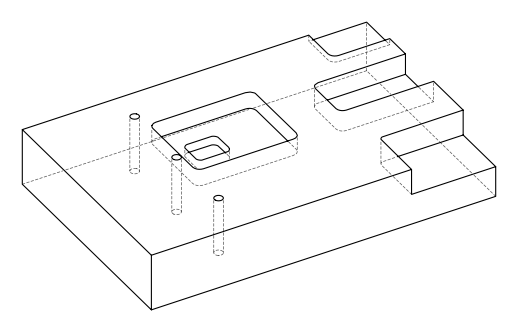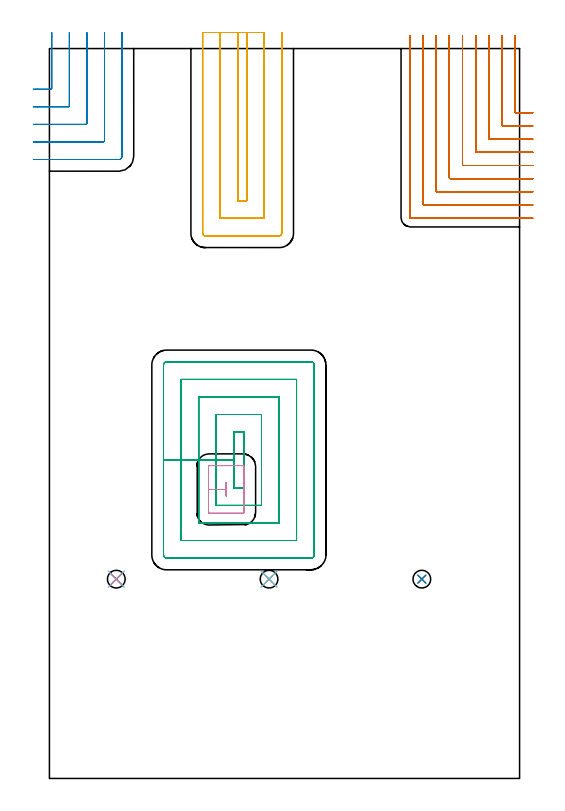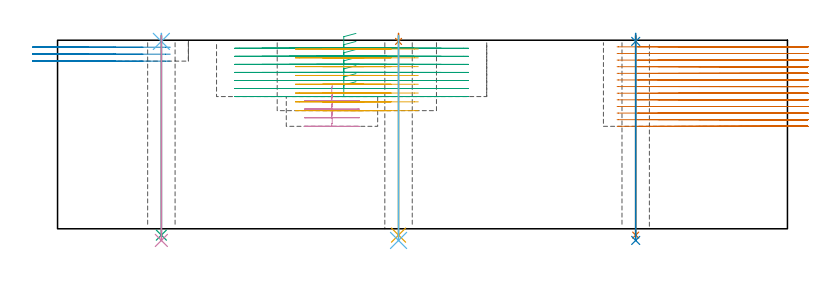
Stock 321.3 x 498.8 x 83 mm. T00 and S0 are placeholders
(PLAN: 14 operations, 8 tool changes, 79.4 min)
(1 MILL_CORNER_NOTCH_RECTANGULAR | CORNER_NOTCH_RECTANGULAR | NXT0201_011 | Follow Part, ap 3, ae 75% | 35.28 min | 373891 mm3)
(2 MILL_CORNER_NOTCH_RECTANGULAR_1 | CORNER_NOTCH_RECTANGULAR_1 | UGT0201_008 | Follow Part, ap 4, ae 75% | 3.3 min | 44210 mm3)
(3 MILL_RECTANGULAR_POCKET | POCKET_RECTANGULAR_STRAIGHT | UGT0201_008 | Follow Part, ap 4, ae 75% | 21.12 min | 440520 mm3)
(4 MILL_RECTANGULAR_POCKET_1 | POCKET_RECTANGULAR_STRAIGHT_1 | UGT0201_008 | Follow Part, ap 4, ae 75% | 1.58 min | 24749 mm3)
(5 MILL_SLOT | SLOT_PARTIAL_RECTANGULAR | UGT0201_008 | Follow Part, ap 4, ae 75% | 15.85 min | 294353 mm3)
(6 SPOT_DRILL | STEP1HOLE | NXT0321_9005460120000 | 0.03 min | 39 mm3)
(7 SPOT_DRILL_1 | STEP1HOLE_1 | NXT0321_9005460120000 | 0.03 min | 4 mm3)
(8 SPOT_DRILL_2 | STEP1HOLE_2 | NXT0321_9005460120000 | 0.03 min | 4 mm3)
(9 DRILL_THROUGH_HOLE_INTO_CENTER | STEP1HOLE | NXT0301_042 | 0.35 min | 3290 mm3)
(10 DRILL_TO_ENLARGE_THROUGH_HOLE | STEP1HOLE | UGT0301_230 | 0.36 min | 6229 mm3)
(11 DRILL_THROUGH_HOLE_INTO_CENTER_1 | STEP1HOLE_1 | NXT0301_042 | 0.35 min | 3222 mm3)
(12 DRILL_TO_ENLARGE_THROUGH_HOLE_1 | STEP1HOLE_1 | UGT0301_230 | 0.36 min | 6274 mm3)
(13 DRILL_THROUGH_HOLE_INTO_CENTER_2 | STEP1HOLE_2 | NXT0301_042 | 0.35 min | 3260 mm3)
(14 DRILL_TO_ENLARGE_THROUGH_HOLE_2 | STEP1HOLE_2 | UGT0301_230 | 0.36 min | 6262 mm3)
(TOOL NXT0201_011 | ENDMILL 12mm [2P460-1200-NA 1630] | D12 FL38 Z6)
(TOOL UGT0201_008 | End Mill 16 mm | D16 FL32 Z4)
(TOOL NXT0321_9005460120000 | NC Spot Drill, 142deg, 12mm, Carbide, Uncoated | D12 PA142 FL30 Z2)
(TOOL NXT0301_042 | Carbide Drill 7.1mm [860.1-0710-057A1-MM 2214] | D7.1 PA140 FL85 Z2)
(TOOL UGT0301_230 | Twist Drill 12.1 mm | D12.1 PA118 FL98 Z2)
(OP 1 MILL_CORNER_NOTCH_RECTANGULAR)
G17 G21 G94 G90
T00 M6
G54
G17 G0 G90 X318.3 Y507.8 S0 M3
G43 Z93. H1
Z80.085
G94 G1 Y504.8 F250.
Y455.494 F500.
G3 X318.894 Y454.9 R0.6
G1 X327.3
X330.3 F250.
G0 Z93.
X309.3 Y507.8
Z80.085
G1 Y504.8
Y446.494 F500.
G3 X309.894 Y445.9 R0.6
G1 X327.3
X330.3 F250.
G0 Z93.
X300.3 Y507.8
Z80.085
G1 Y504.8
Y437.495 F500.
G3 X300.895 Y436.9 R0.6
G1 X327.3
X330.3 F250.
G0 Z93.
X291.3 Y507.8
Z80.085
G1 Y504.8
Y428.495 F500.
G3 X291.895 Y427.9 R0.6
G1 X327.3
X330.3 F250.
G0 Z93.
X282.3 Y507.8
Z80.085
G1 Y504.8
Y419.495 F500.
G3 X282.895 Y418.9 R0.6
G1 X327.3
X330.3 F250.
G0 Z93.
X273.3 Y507.8
Z80.085
G1 Y504.8
Y410.495 F500.
G3 X273.895 Y409.9 R0.6
G1 X327.3
X330.3 F250.
G0 Z93.
X264.3 Y507.8
Z80.085
G1 Y504.8
Y401.496 F500.
G3 X264.896 Y400.9 R0.6
G1 X327.3
X330.3 F250.
G0 Z93.
X255.3 Y507.8
Z80.085
G1 Y504.8
Y392.496 F500.
G3 X255.896 Y391.9 R0.6
G1 X327.3
X330.3 F250.
G0 Z93.
X246.3 Y507.8
Z80.085
G1 Y504.8
Y383.496 F500.
G3 X246.896 Y382.9 R0.6
G1 X327.3
X330.3 F250.
G0 Z93.
X318.3 Y507.8
Z77.169
G1 Y504.8
Y455.494 F500.
G3 X318.894 Y454.9 R0.6
G1 X327.3
X330.3 F250.
G0 Z93.
X309.3 Y507.8
Z77.169
G1 Y504.8
Y446.494 F500.
G3 X309.894 Y445.9 R0.6
G1 X327.3
X330.3 F250.
G0 Z93.
X300.3 Y507.8
Z77.169
G1 Y504.8
Y437.495 F500.
G3 X300.895 Y436.9 R0.6
G1 X327.3
X330.3 F250.
G0 Z93.
X291.3 Y507.8
Z77.169
G1 Y504.8
Y428.495 F500.
G3 X291.895 Y427.9 R0.6
G1 X327.3
X330.3 F250.
G0 Z93.
X282.3 Y507.8
Z77.169
G1 Y504.8
Y419.495 F500.
G3 X282.895 Y418.9 R0.6
G1 X327.3
X330.3 F250.
G0 Z93.
X273.3 Y507.8
Z77.169
G1 Y504.8
Y410.495 F500.
G3 X273.895 Y409.9 R0.6
G1 X327.3
X330.3 F250.
G0 Z93.
X264.3 Y507.8
Z77.169
G1 Y504.8
Y401.496 F500.
G3 X264.896 Y400.9 R0.6
G1 X327.3
X330.3 F250.
G0 Z93.
X255.3 Y507.8
Z77.169
G1 Y504.8
Y392.496 F500.
G3 X255.896 Y391.9 R0.6
G1 X327.3
X330.3 F250.
G0 Z93.
X246.3 Y507.8
Z77.169
G1 Y504.8
Y383.496 F500.
G3 X246.896 Y382.9 R0.6
G1 X327.3
X330.3 F250.
G0 Z93.
X318.3 Y507.8
Z74.254
G1 Y504.8
Y455.494 F500.
G3 X318.894 Y454.9 R0.6
G1 X327.3
X330.3 F250.
G0 Z93.
X309.3 Y507.8
Z74.254
G1 Y504.8
Y446.494 F500.
G3 X309.894 Y445.9 R0.6
G1 X327.3
X330.3 F250.
G0 Z93.
X300.3 Y507.8
Z74.254
G1 Y504.8
Y437.495 F500.
G3 X300.895 Y436.9 R0.6
G1 X327.3
X330.3 F250.
G0 Z93.
X291.3 Y507.8
Z74.254
G1 Y504.8
Y428.495 F500.
G3 X291.895 Y427.9 R0.6
G1 X327.3
X330.3 F250.
G0 Z93.
X282.3 Y507.8
Z74.254
G1 Y504.8
Y419.495 F500.
G3 X282.895 Y418.9 R0.6
G1 X327.3
X330.3 F250.
G0 Z93.
X273.3 Y507.8
Z74.254
G1 Y504.8
Y410.495 F500.
G3 X273.895 Y409.9 R0.6
G1 X327.3
X330.3 F250.
G0 Z93.
X264.3 Y507.8
Z74.254
G1 Y504.8
Y401.496 F500.
G3 X264.896 Y400.9 R0.6
G1 X327.3
X330.3 F250.
G0 Z93.
X255.3 Y507.8
Z74.254
G1 Y504.8
Y392.496 F500.
G3 X255.896 Y391.9 R0.6
G1 X327.3
X330.3 F250.
G0 Z93.
X246.3 Y507.8
Z74.254
G1 Y504.8
Y383.496 F500.
G3 X246.896 Y382.9 R0.6
G1 X327.3
X330.3 F250.
G0 Z93.
X318.3 Y507.8
Z71.338
G1 Y504.8
Y455.494 F500.
G3 X318.894 Y454.9 R0.6
G1 X327.3
X330.3 F250.
G0 Z93.
X309.3 Y507.8
Z71.338
G1 Y504.8
Y446.494 F500.
G3 X309.894 Y445.9 R0.6
G1 X327.3
X330.3 F250.
G0 Z93.
X300.3 Y507.8
Z71.338
G1 Y504.8
Y437.495 F500.
G3 X300.895 Y436.9 R0.6
G1 X327.3
X330.3 F250.
G0 Z93.
X291.3 Y507.8
Z71.338
G1 Y504.8
Y428.495 F500.
G3 X291.895 Y427.9 R0.6
G1 X327.3
X330.3 F250.
G0 Z93.
X282.3 Y507.8
Z71.338
G1 Y504.8
Y419.495 F500.
G3 X282.895 Y418.9 R0.6
G1 X327.3
X330.3 F250.
G0 Z93.
X273.3 Y507.8
Z71.338
G1 Y504.8
Y410.495 F500.
G3 X273.895 Y409.9 R0.6
G1 X327.3
X330.3 F250.
G0 Z93.
X264.3 Y507.8
Z71.338
G1 Y504.8
Y401.496 F500.
G3 X264.896 Y400.9 R0.6
G1 X327.3
X330.3 F250.
G0 Z93.
X255.3 Y507.8
Z71.338
G1 Y504.8
Y392.496 F500.
G3 X255.896 Y391.9 R0.6
G1 X327.3
X330.3 F250.
G0 Z93.
X246.3 Y507.8
Z71.338
G1 Y504.8
Y383.496 F500.
G3 X246.896 Y382.9 R0.6
G1 X327.3
X330.3 F250.
G0 Z93.
X318.3 Y507.8
Z68.423
G1 Y504.8
Y455.494 F500.
G3 X318.894 Y454.9 R0.6
G1 X327.3
X330.3 F250.
G0 Z93.
X309.3 Y507.8
Z68.423
G1 Y504.8
Y446.494 F500.
G3 X309.894 Y445.9 R0.6
G1 X327.3
X330.3 F250.
G0 Z93.
X300.3 Y507.8
Z68.423
G1 Y504.8
Y437.495 F500.
G3 X300.895 Y436.9 R0.6
G1 X327.3
X330.3 F250.
G0 Z93.
X291.3 Y507.8
Z68.423
G1 Y504.8
Y428.495 F500.
G3 X291.895 Y427.9 R0.6
G1 X327.3
X330.3 F250.
G0 Z93.
X282.3 Y507.8
Z68.423
G1 Y504.8
Y419.495 F500.
G3 X282.895 Y418.9 R0.6
G1 X327.3
X330.3 F250.
G0 Z93.
X273.3 Y507.8
Z68.423
G1 Y504.8
Y410.495 F500.
G3 X273.895 Y409.9 R0.6
G1 X327.3
X330.3 F250.
G0 Z93.
X264.3 Y507.8
Z68.423
G1 Y504.8
Y401.496 F500.
G3 X264.896 Y400.9 R0.6
G1 X327.3
X330.3 F250.
G0 Z93.
X255.3 Y507.8
Z68.423
G1 Y504.8
Y392.496 F500.
G3 X255.896 Y391.9 R0.6
G1 X327.3
X330.3 F250.
G0 Z93.
X246.3 Y507.8
Z68.423
G1 Y504.8
Y383.496 F500.
G3 X246.896 Y382.9 R0.6
G1 X327.3
X330.3 F250.
G0 Z93.
X318.3 Y507.8
Z65.508
G1 Y504.8
Y455.494 F500.
G3 X318.894 Y454.9 R0.6
G1 X327.3
X330.3 F250.
G0 Z93.
X309.3 Y507.8
Z65.508
G1 Y504.8
Y446.494 F500.
G3 X309.894 Y445.9 R0.6
G1 X327.3
X330.3 F250.
G0 Z93.
X300.3 Y507.8
Z65.508
G1 Y504.8
Y437.495 F500.
G3 X300.895 Y436.9 R0.6
G1 X327.3
X330.3 F250.
G0 Z93.
X291.3 Y507.8
Z65.508
G1 Y504.8
Y428.495 F500.
G3 X291.895 Y427.9 R0.6
G1 X327.3
X330.3 F250.
G0 Z93.
X282.3 Y507.8
Z65.508
G1 Y504.8
Y419.495 F500.
G3 X282.895 Y418.9 R0.6
G1 X327.3
X330.3 F250.
G0 Z93.
X273.3 Y507.8
Z65.508
G1 Y504.8
Y410.495 F500.
G3 X273.895 Y409.9 R0.6
G1 X327.3
X330.3 F250.
G0 Z93.
X264.3 Y507.8
Z65.508
G1 Y504.8
Y401.496 F500.
G3 X264.896 Y400.9 R0.6
G1 X327.3
X330.3 F250.
G0 Z93.
X255.3 Y507.8
Z65.508
G1 Y504.8
Y392.496 F500.
G3 X255.896 Y391.9 R0.6
G1 X327.3
X330.3 F250.
G0 Z93.
X246.3 Y507.8
Z65.508
G1 Y504.8
Y383.496 F500.
G3 X246.896 Y382.9 R0.6
G1 X327.3
X330.3 F250.
G0 Z93.
X318.3 Y507.8
Z62.592
G1 Y504.8
Y455.494 F500.
G3 X318.894 Y454.9 R0.6
G1 X327.3
X330.3 F250.
G0 Z93.
X309.3 Y507.8
Z62.592
G1 Y504.8
Y446.494 F500.
G3 X309.894 Y445.9 R0.6
G1 X327.3
X330.3 F250.
G0 Z93.
X300.3 Y507.8
Z62.592
G1 Y504.8
Y437.495 F500.
G3 X300.895 Y436.9 R0.6
G1 X327.3
X330.3 F250.
G0 Z93.
X291.3 Y507.8
Z62.592
G1 Y504.8
Y428.495 F500.
G3 X291.895 Y427.9 R0.6
G1 X327.3
X330.3 F250.
G0 Z93.
X282.3 Y507.8
Z62.592
G1 Y504.8
Y419.495 F500.
G3 X282.895 Y418.9 R0.6
G1 X327.3
X330.3 F250.
G0 Z93.
X273.3 Y507.8
Z62.592
G1 Y504.8
Y410.495 F500.
G3 X273.895 Y409.9 R0.6
G1 X327.3
X330.3 F250.
G0 Z93.
X264.3 Y507.8
Z62.592
G1 Y504.8
Y401.496 F500.
G3 X264.896 Y400.9 R0.6
G1 X327.3
X330.3 F250.
G0 Z93.
X255.3 Y507.8
Z62.592
G1 Y504.8
Y392.496 F500.
G3 X255.896 Y391.9 R0.6
G1 X327.3
X330.3 F250.
G0 Z93.
X246.3 Y507.8
Z62.592
G1 Y504.8
Y383.496 F500.
G3 X246.896 Y382.9 R0.6
G1 X327.3
X330.3 F250.
G0 Z93.
X318.3 Y507.8
Z59.677
G1 Y504.8
Y455.494 F500.
G3 X318.894 Y454.9 R0.6
G1 X327.3
X330.3 F250.
G0 Z93.
X309.3 Y507.8
Z59.677
G1 Y504.8
Y446.494 F500.
G3 X309.894 Y445.9 R0.6
G1 X327.3
X330.3 F250.
G0 Z93.
X300.3 Y507.8
Z59.677
G1 Y504.8
Y437.495 F500.
G3 X300.895 Y436.9 R0.6
G1 X327.3
X330.3 F250.
G0 Z93.
X291.3 Y507.8
Z59.677
G1 Y504.8
Y428.495 F500.
G3 X291.895 Y427.9 R0.6
G1 X327.3
X330.3 F250.
G0 Z93.
X282.3 Y507.8
Z59.677
G1 Y504.8
Y419.495 F500.
G3 X282.895 Y418.9 R0.6
G1 X327.3
X330.3 F250.
G0 Z93.
X273.3 Y507.8
Z59.677
G1 Y504.8
Y410.495 F500.
G3 X273.895 Y409.9 R0.6
G1 X327.3
X330.3 F250.
G0 Z93.
X264.3 Y507.8
Z59.677
G1 Y504.8
Y401.496 F500.
G3 X264.896 Y400.9 R0.6
G1 X327.3
X330.3 F250.
G0 Z93.
X255.3 Y507.8
Z59.677
G1 Y504.8
Y392.496 F500.
G3 X255.896 Y391.9 R0.6
G1 X327.3
X330.3 F250.
G0 Z93.
X246.3 Y507.8
Z59.677
G1 Y504.8
Y383.496 F500.
G3 X246.896 Y382.9 R0.6
G1 X327.3
X330.3 F250.
G0 Z93.
X318.3 Y507.8
Z56.762
G1 Y504.8
Y455.494 F500.
G3 X318.894 Y454.9 R0.6
G1 X327.3
X330.3 F250.
G0 Z93.
X309.3 Y507.8
Z56.762
G1 Y504.8
Y446.494 F500.
G3 X309.894 Y445.9 R0.6
G1 X327.3
X330.3 F250.
G0 Z93.
X300.3 Y507.8
Z56.762
G1 Y504.8
Y437.495 F500.
G3 X300.895 Y436.9 R0.6
G1 X327.3
X330.3 F250.
G0 Z93.
X291.3 Y507.8
Z56.762
G1 Y504.8
Y428.495 F500.
G3 X291.895 Y427.9 R0.6
G1 X327.3
X330.3 F250.
G0 Z93.
X282.3 Y507.8
Z56.762
G1 Y504.8
Y419.495 F500.
G3 X282.895 Y418.9 R0.6
G1 X327.3
X330.3 F250.
G0 Z93.
X273.3 Y507.8
Z56.762
G1 Y504.8
Y410.495 F500.
G3 X273.895 Y409.9 R0.6
G1 X327.3
X330.3 F250.
G0 Z93.
X264.3 Y507.8
Z56.762
G1 Y504.8
Y401.496 F500.
G3 X264.896 Y400.9 R0.6
G1 X327.3
X330.3 F250.
G0 Z93.
X255.3 Y507.8
Z56.762
G1 Y504.8
Y392.496 F500.
G3 X255.896 Y391.9 R0.6
G1 X327.3
X330.3 F250.
G0 Z93.
X246.3 Y507.8
Z56.762
G1 Y504.8
Y383.496 F500.
G3 X246.896 Y382.9 R0.6
G1 X327.3
X330.3 F250.
G0 Z93.
X318.3 Y507.8
Z53.846
G1 Y504.8
Y455.494 F500.
G3 X318.894 Y454.9 R0.6
G1 X327.3
X330.3 F250.
G0 Z93.
X309.3 Y507.8
Z53.846
G1 Y504.8
Y446.494 F500.
G3 X309.894 Y445.9 R0.6
G1 X327.3
X330.3 F250.
G0 Z93.
X300.3 Y507.8
Z53.846
G1 Y504.8
Y437.495 F500.
G3 X300.895 Y436.9 R0.6
G1 X327.3
X330.3 F250.
G0 Z93.
X291.3 Y507.8
Z53.846
G1 Y504.8
Y428.495 F500.
G3 X291.895 Y427.9 R0.6
G1 X327.3
X330.3 F250.
G0 Z93.
X282.3 Y507.8
Z53.846
G1 Y504.8
Y419.495 F500.
G3 X282.895 Y418.9 R0.6
G1 X327.3
X330.3 F250.
G0 Z93.
X273.3 Y507.8
Z53.846
G1 Y504.8
Y410.495 F500.
G3 X273.895 Y409.9 R0.6
G1 X327.3
X330.3 F250.
G0 Z93.
X264.3 Y507.8
Z53.846
G1 Y504.8
Y401.496 F500.
G3 X264.896 Y400.9 R0.6
G1 X327.3
X330.3 F250.
G0 Z93.
X255.3 Y507.8
Z53.846
G1 Y504.8
Y392.496 F500.
G3 X255.896 Y391.9 R0.6
G1 X327.3
X330.3 F250.
G0 Z93.
X246.3 Y507.8
Z53.846
G1 Y504.8
Y383.496 F500.
G3 X246.896 Y382.9 R0.6
G1 X327.3
X330.3 F250.
G0 Z93.
X318.3 Y507.8
Z50.931
G1 Y504.8
Y455.494 F500.
G3 X318.894 Y454.9 R0.6
G1 X327.3
X330.3 F250.
G0 Z93.
X309.3 Y507.8
Z50.931
G1 Y504.8
Y446.494 F500.
G3 X309.894 Y445.9 R0.6
G1 X327.3
X330.3 F250.
G0 Z93.
X300.3 Y507.8
Z50.931
G1 Y504.8
Y437.495 F500.
G3 X300.895 Y436.9 R0.6
G1 X327.3
X330.3 F250.
G0 Z93.
X291.3 Y507.8
Z50.931
G1 Y504.8
Y428.495 F500.
G3 X291.895 Y427.9 R0.6
G1 X327.3
X330.3 F250.
G0 Z93.
X282.3 Y507.8
Z50.931
G1 Y504.8
Y419.495 F500.
G3 X282.895 Y418.9 R0.6
G1 X327.3
X330.3 F250.
G0 Z93.
X273.3 Y507.8
Z50.931
G1 Y504.8
Y410.495 F500.
G3 X273.895 Y409.9 R0.6
G1 X327.3
X330.3 F250.
G0 Z93.
X264.3 Y507.8
Z50.931
G1 Y504.8
Y401.496 F500.
G3 X264.896 Y400.9 R0.6
G1 X327.3
X330.3 F250.
G0 Z93.
X255.3 Y507.8
Z50.931
G1 Y504.8
Y392.496 F500.
G3 X255.896 Y391.9 R0.6
G1 X327.3
X330.3 F250.
G0 Z93.
X246.3 Y507.8
Z50.931
G1 Y504.8
Y383.496 F500.
G3 X246.896 Y382.9 R0.6
G1 X327.3
X330.3 F250.
G0 Z93.
X318.3 Y507.8
Z48.015
G1 Y504.8
Y455.494 F500.
G3 X318.894 Y454.9 R0.6
G1 X327.3
X330.3 F250.
G0 Z93.
X309.3 Y507.8
Z48.015
G1 Y504.8
Y446.494 F500.
G3 X309.894 Y445.9 R0.6
G1 X327.3
X330.3 F250.
G0 Z93.
X300.3 Y507.8
Z48.015
G1 Y504.8
Y437.495 F500.
G3 X300.895 Y436.9 R0.6
G1 X327.3
X330.3 F250.
G0 Z93.
X291.3 Y507.8
Z48.015
G1 Y504.8
Y428.495 F500.
G3 X291.895 Y427.9 R0.6
G1 X327.3
X330.3 F250.
G0 Z93.
X282.3 Y507.8
Z48.015
G1 Y504.8
Y419.495 F500.
G3 X282.895 Y418.9 R0.6
G1 X327.3
X330.3 F250.
G0 Z93.
X273.3 Y507.8
Z48.015
G1 Y504.8
Y410.495 F500.
G3 X273.895 Y409.9 R0.6
G1 X327.3
X330.3 F250.
G0 Z93.
X264.3 Y507.8
Z48.015
G1 Y504.8
Y401.496 F500.
G3 X264.896 Y400.9 R0.6
G1 X327.3
X330.3 F250.
G0 Z93.
X255.3 Y507.8
Z48.015
G1 Y504.8
Y392.496 F500.
G3 X255.896 Y391.9 R0.6
G1 X327.3
X330.3 F250.
G0 Z93.
X246.3 Y507.8
Z48.015
G1 Y504.8
Y383.496 F500.
G3 X246.896 Y382.9 R0.6
G1 X327.3
X330.3 F250.
G0 Z93.
X318.3 Y507.8
Z45.1
G1 Y504.8
Y455.494 F500.
G3 X318.894 Y454.9 R0.6
G1 X327.3
X330.3 F250.
G0 Z93.
X309.3 Y507.8
Z45.1
G1 Y504.8
Y446.494 F500.
G3 X309.894 Y445.9 R0.6
G1 X327.3
X330.3 F250.
G0 Z93.
X300.3 Y507.8
Z45.1
G1 Y504.8
Y437.495 F500.
G3 X300.895 Y436.9 R0.6
G1 X327.3
X330.3 F250.
G0 Z93.
X291.3 Y507.8
Z45.1
G1 Y504.8
Y428.495 F500.
G3 X291.895 Y427.9 R0.6
G1 X327.3
X330.3 F250.
G0 Z93.
X282.3 Y507.8
Z45.1
G1 Y504.8
Y419.495 F500.
G3 X282.895 Y418.9 R0.6
G1 X327.3
X330.3 F250.
G0 Z93.
X273.3 Y507.8
Z45.1
G1 Y504.8
Y410.495 F500.
G3 X273.895 Y409.9 R0.6
G1 X327.3
X330.3 F250.
G0 Z93.
X264.3 Y507.8
Z45.1
G1 Y504.8
Y401.496 F500.
G3 X264.896 Y400.9 R0.6
G1 X327.3
X330.3 F250.
G0 Z93.
X255.3 Y507.8
Z45.1
G1 Y504.8
Y392.496 F500.
G3 X255.896 Y391.9 R0.6
G1 X327.3
X330.3 F250.
G0 Z93.
X246.3 Y507.8
Z45.1
G1 Y504.8
Y383.496 F500.
G3 X246.896 Y382.9 R0.6
G1 X327.3
X330.3 F250.
G0 Z93.
M5
M2
(OP 2 MILL_CORNER_NOTCH_RECTANGULAR_1)
G17 G21 G94 G90
T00 M6
G54
G17 G0 G90 X-11. Y471. S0 M3
G43 Z93. H0
Z79.933
G94 G1 X-8. F250.
X0.805 F500.
G3 X1.6 Y471.795 R0.8
G1 Y506.8
Y509.8 F250.
G0 Z93.
X-11. Y459.
Z79.933
G1 X-8.
X12.805 F500.
G3 X13.6 Y459.795 R0.8
G1 Y506.8
Y509.8 F250.
G0 Z93.
X-11. Y447.
Z79.933
G1 X-8.
X24.805 F500.
G3 X25.6 Y447.795 R0.8
G1 Y506.8
Y509.8 F250.
G0 Z93.
X-11. Y435.
Z79.933
G1 X-8.
X36.805 F500.
G3 X37.6 Y435.795 R0.8
G1 Y506.8
Y509.8 F250.
G0 Z93.
X-11. Y423.
Z79.933
G1 X-8.
X47.5 F500.
G3 X49.6 Y425.1 R2.1
G1 Y506.8
Y509.8 F250.
G0 Z93.
X-11. Y471.
Z76.867
G1 X-8.
X0.805 F500.
G3 X1.6 Y471.795 R0.8
G1 Y506.8
Y509.8 F250.
G0 Z93.
X-11. Y459.
Z76.867
G1 X-8.
X12.805 F500.
G3 X13.6 Y459.795 R0.8
G1 Y506.8
Y509.8 F250.
G0 Z93.
X-11. Y447.
Z76.867
G1 X-8.
X24.805 F500.
G3 X25.6 Y447.795 R0.8
G1 Y506.8
Y509.8 F250.
G0 Z93.
X-11. Y435.
Z76.867
G1 X-8.
X36.805 F500.
G3 X37.6 Y435.795 R0.8
G1 Y506.8
Y509.8 F250.
G0 Z93.
X-11. Y423.
Z76.867
G1 X-8.
X47.5 F500.
G3 X49.6 Y425.1 R2.1
G1 Y506.8
Y509.8 F250.
G0 Z93.
X-11. Y471.
Z73.8
G1 X-8.
X0.805 F500.
G3 X1.6 Y471.795 R0.8
G1 Y506.8
Y509.8 F250.
G0 Z93.
X-11. Y459.
Z73.8
G1 X-8.
X12.805 F500.
G3 X13.6 Y459.795 R0.8
G1 Y506.8
Y509.8 F250.
G0 Z93.
X-11. Y447.
Z73.8
G1 X-8.
X24.805 F500.
G3 X25.6 Y447.795 R0.8
G1 Y506.8
Y509.8 F250.
G0 Z93.
X-11. Y435.
Z73.8
G1 X-8.
X36.805 F500.
G3 X37.6 Y435.795 R0.8
G1 Y506.8
Y509.8 F250.
G0 Z93.
X-11. Y423.
Z73.8
G1 X-8.
X47.5 F500.
G3 X49.6 Y425.1 R2.1
G1 Y506.8
Y509.8 F250.
G0 Z93.
M5
M2
(OP 3 MILL_RECTANGULAR_POCKET)
G17 G21 G94 G90
T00 M6
G54
G17 G0 G90 X131.368 Y236.7 S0 M3
G43 Z93. H0
Z86.
G94 G1 X126. Z84.561 F250.
Y217.65 Z79.457
Y198.6 F500.
X132.9
Y236.7
X126.
Y217.65
X114.
Y186.6
X144.9
Y248.7
X114.
Y217.65
X102.
Y174.6
X156.9
Y260.7
X102.
Y217.65
X90.
Y162.6
X168.9
Y272.7
X90.
Y217.65
X78.
Y152.7
G3 X80.1 Y150.6 R2.1
G1 X178.8
G3 X180.9 Y152.7 R2.1
G1 Y282.6
G3 X178.8 Y284.7 R2.1
G1 X80.1
G3 X78. Y282.6 R2.1
G1 Y217.65
Y216.65
G0 X131.368 Y236.7 Z82.457
G1 X126. Z81.019 F250.
Y217.65 Z75.914
Y198.6 F500.
X132.9
Y236.7
X126.
Y217.65
X114.
Y186.6
X144.9
Y248.7
X114.
Y217.65
X102.
Y174.6
X156.9
Y260.7
X102.
Y217.65
X90.
Y162.6
X168.9
Y272.7
X90.
Y217.65
X78.
Y152.7
G3 X80.1 Y150.6 R2.1
G1 X178.8
G3 X180.9 Y152.7 R2.1
G1 Y282.6
G3 X178.8 Y284.7 R2.1
G1 X80.1
G3 X78. Y282.6 R2.1
G1 Y217.65
Y216.65
G0 X131.368 Y236.7 Z78.914
G1 X126. Z77.476 F250.
Y217.65 Z72.371
Y198.6 F500.
X132.9
Y236.7
X126.
Y217.65
X114.
Y186.6
X144.9
Y248.7
X114.
Y217.65
X102.
Y174.6
X156.9
Y260.7
X102.
Y217.65
X90.
Y162.6
X168.9
Y272.7
X90.
Y217.65
X78.
Y152.7
G3 X80.1 Y150.6 R2.1
G1 X178.8
G3 X180.9 Y152.7 R2.1
G1 Y282.6
G3 X178.8 Y284.7 R2.1
G1 X80.1
G3 X78. Y282.6 R2.1
G1 Y217.65
Y216.65
G0 X131.368 Y236.7 Z75.371
G1 X126. Z73.933 F250.
Y217.65 Z68.829
Y198.6 F500.
X132.9
Y236.7
X126.
Y217.65
X114.
Y186.6
X144.9
Y248.7
X114.
Y217.65
X102.
Y174.6
X156.9
Y260.7
X102.
Y217.65
X90.
Y162.6
X168.9
Y272.7
X90.
Y217.65
X78.
Y152.7
G3 X80.1 Y150.6 R2.1
G1 X178.8
G3 X180.9 Y152.7 R2.1
G1 Y282.6
G3 X178.8 Y284.7 R2.1
G1 X80.1
G3 X78. Y282.6 R2.1
G1 Y217.65
Y216.65
G0 X131.368 Y236.7 Z71.829
G1 X126. Z70.39 F250.
Y217.65 Z65.286
Y198.6 F500.
X132.9
Y236.7
X126.
Y217.65
X114.
Y186.6
X144.9
Y248.7
X114.
Y217.65
X102.
Y174.6
X156.9
Y260.7
X102.
Y217.65
X90.
Y162.6
X168.9
Y272.7
X90.
Y217.65
X78.
Y152.7
G3 X80.1 Y150.6 R2.1
G1 X178.8
G3 X180.9 Y152.7 R2.1
G1 Y282.6
G3 X178.8 Y284.7 R2.1
G1 X80.1
G3 X78. Y282.6 R2.1
G1 Y217.65
Y216.65
G0 X131.368 Y236.7 Z68.286
G1 X126. Z66.847 F250.
Y217.65 Z61.743
Y198.6 F500.
X132.9
Y236.7
X126.
Y217.65
X114.
Y186.6
X144.9
Y248.7
X114.
Y217.65
X102.
Y174.6
X156.9
Y260.7
X102.
Y217.65
X90.
Y162.6
X168.9
Y272.7
X90.
Y217.65
X78.
Y152.7
G3 X80.1 Y150.6 R2.1
G1 X178.8
G3 X180.9 Y152.7 R2.1
G1 Y282.6
G3 X178.8 Y284.7 R2.1
G1 X80.1
G3 X78. Y282.6 R2.1
G1 Y217.65
Y216.65
G0 X131.368 Y236.7 Z64.743
G1 X126. Z63.304 F250.
Y217.65 Z58.2
Y198.6 F500.
X132.9
Y236.7
X126.
Y217.65
X114.
Y186.6
X144.9
Y248.7
X114.
Y217.65
X102.
Y174.6
X156.9
Y260.7
X102.
Y217.65
X90.
Y162.6
X168.9
Y272.7
X90.
Y217.65
X78.
Y152.7
G3 X80.1 Y150.6 R2.1
G1 X178.8
G3 X180.9 Y152.7 R2.1
G1 Y282.6
G3 X178.8 Y284.7 R2.1
G1 X80.1
G3 X78. Y282.6 R2.1
G1 Y217.65
Y216.65
G0 Z93.
M5
M2
(OP 4 MILL_RECTANGULAR_POCKET_1)
G17 G21 G94 G90
T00 M6
G54
G17 G0 G90 X120.9 Y198.559 S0 M3
G43 Z93. H0
Z63.26
G94 G1 Y201.8 Z62.392 F250.
X120.7 Z62.338
Y193.2 Z60.034
X120.9 Z59.98
Y201.8 Z57.676
X120.7 Z57.622
Y197.5 Z56.47
Y193.2 F500.
X120.9
Y201.8
X120.7
Y197.5
X108.7
Y181.8
G3 X109.3 Y181.2 R0.6
G1 X132.3
G3 X132.9 Y181.8 R0.6
G1 Y213.2
G3 X132.3 Y213.8 R0.6
G1 X109.3
G3 X108.7 Y213.2 R0.6
G1 Y197.5
Y196.5
G0 X120.9 Y198.559 Z59.47
G1 Y201.8 Z58.602 F250.
X120.7 Z58.548
Y193.2 Z56.244
X120.9 Z56.19
Y201.8 Z53.886
X120.7 Z53.832
Y197.5 Z52.68
Y193.2 F500.
X120.9
Y201.8
X120.7
Y197.5
X108.7
Y181.8
G3 X109.3 Y181.2 R0.6
G1 X132.3
G3 X132.9 Y181.8 R0.6
G1 Y213.2
G3 X132.3 Y213.8 R0.6
G1 X109.3
G3 X108.7 Y213.2 R0.6
G1 Y197.5
Y196.5
G0 X120.9 Y198.559 Z55.68
G1 Y201.8 Z54.812 F250.
X120.7 Z54.758
Y193.2 Z52.454
X120.9 Z52.4
Y201.8 Z50.096
X120.7 Z50.042
Y197.5 Z48.89
Y193.2 F500.
X120.9
Y201.8
X120.7
Y197.5
X108.7
Y181.8
G3 X109.3 Y181.2 R0.6
G1 X132.3
G3 X132.9 Y181.8 R0.6
G1 Y213.2
G3 X132.3 Y213.8 R0.6
G1 X109.3
G3 X108.7 Y213.2 R0.6
G1 Y197.5
Y196.5
G0 X120.9 Y198.559 Z51.89
G1 Y201.8 Z51.022 F250.
X120.7 Z50.968
Y193.2 Z48.664
X120.9 Z48.61
Y201.8 Z46.306
X120.7 Z46.252
Y197.5 Z45.1
Y193.2 F500.
X120.9
Y201.8
X120.7
Y197.5
X108.7
Y181.8
G3 X109.3 Y181.2 R0.6
G1 X132.3
G3 X132.9 Y181.8 R0.6
G1 Y213.2
G3 X132.3 Y213.8 R0.6
G1 X109.3
G3 X108.7 Y213.2 R0.6
G1 Y197.5
Y196.5
G0 Z93.
M5
M2
(OP 5 MILL_SLOT)
G17 G21 G94 G90
T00 M6
G54
G17 G0 G90 X128.7 Y509.8 S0 M3
G43 Z93. H0
Z79.125
G94 G1 Y506.8 F250.
Y394.8 F500.
X134.8
Y506.8
Y509.8 F250.
X116.7
Y506.8
Y382.8 F500.
X146.8
Y506.8
Y509.8 F250.
X104.7
Y506.8
Y372.5 F500.
G3 X106.4 Y370.8 R1.7
G1 X157.1
G3 X158.8 Y372.5 R1.7
G1 Y506.8
Y509.8 F250.
G0 X128.7 Z75.25
G1 Y506.8
Y394.8 F500.
X134.8
Y506.8
Y509.8 F250.
X116.7
Y506.8
Y382.8 F500.
X146.8
Y506.8
Y509.8 F250.
X104.7
Y506.8
Y372.5 F500.
G3 X106.4 Y370.8 R1.7
G1 X157.1
G3 X158.8 Y372.5 R1.7
G1 Y506.8
Y509.8 F250.
G0 X128.7 Z71.375
G1 Y506.8
Y394.8 F500.
X134.8
Y506.8
Y509.8 F250.
X116.7
Y506.8
Y382.8 F500.
X146.8
Y506.8
Y509.8 F250.
X104.7
Y506.8
Y372.5 F500.
G3 X106.4 Y370.8 R1.7
G1 X157.1
G3 X158.8 Y372.5 R1.7
G1 Y506.8
Y509.8 F250.
G0 X128.7 Z67.5
G1 Y506.8
Y394.8 F500.
X134.8
Y506.8
Y509.8 F250.
X116.7
Y506.8
Y382.8 F500.
X146.8
Y506.8
Y509.8 F250.
X104.7
Y506.8
Y372.5 F500.
G3 X106.4 Y370.8 R1.7
G1 X157.1
G3 X158.8 Y372.5 R1.7
G1 Y506.8
Y509.8 F250.
G0 X128.7 Z63.625
G1 Y506.8
Y394.8 F500.
X134.8
Y506.8
Y509.8 F250.
X116.7
Y506.8
Y382.8 F500.
X146.8
Y506.8
Y509.8 F250.
X104.7
Y506.8
Y372.5 F500.
G3 X106.4 Y370.8 R1.7
G1 X157.1
G3 X158.8 Y372.5 R1.7
G1 Y506.8
Y509.8 F250.
G0 X128.7 Z59.75
G1 Y506.8
Y394.8 F500.
X134.8
Y506.8
Y509.8 F250.
X116.7
Y506.8
Y382.8 F500.
X146.8
Y506.8
Y509.8 F250.
X104.7
Y506.8
Y372.5 F500.
G3 X106.4 Y370.8 R1.7
G1 X157.1
G3 X158.8 Y372.5 R1.7
G1 Y506.8
Y509.8 F250.
G0 X128.7 Z55.875
G1 Y506.8
Y394.8 F500.
X134.8
Y506.8
Y509.8 F250.
X116.7
Y506.8
Y382.8 F500.
X146.8
Y506.8
Y509.8 F250.
X104.7
Y506.8
Y372.5 F500.
G3 X106.4 Y370.8 R1.7
G1 X157.1
G3 X158.8 Y372.5 R1.7
G1 Y506.8
Y509.8 F250.
G0 X128.7 Z52.
G1 Y506.8
Y394.8 F500.
X134.8
Y506.8
Y509.8 F250.
X116.7
Y506.8
Y382.8 F500.
X146.8
Y506.8
Y509.8 F250.
X104.7
Y506.8
Y372.5 F500.
G3 X106.4 Y370.8 R1.7
G1 X157.1
G3 X158.8 Y372.5 R1.7
G1 Y506.8
Y509.8 F250.
G0 Z93.
M5
M2
(OP 6 SPOT_DRILL)
G17 G21 G94 G90
T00 M6
G54
G17 G0 G90 X45.7 Y136.2 S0 M3
G43 Z93. H0
G94 G81 G98 Z82.479 F250. R86.
G80
M5
M2
(OP 7 SPOT_DRILL_1)
G17 G21 G94 G90
T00 M6
G54
G17 G0 G90 X150.1 Y136.2 S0 M3
G43 Z93. H0
G94 G81 G98 Z82.479 F250. R86.
G80
M5
M2
(OP 8 SPOT_DRILL_2)
G17 G21 G94 G90
T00 M6
G54
G17 G0 G90 X254.5 Y136.2 S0 M3
G43 Z93. H0
G94 G81 G98 Z82.479 F250. R86.
G80
M5
M2
(OP 9 DRILL_THROUGH_HOLE_INTO_CENTER)
G17 G21 G94 G90
T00 M6
G54
G17 G0 G90 X45.7 Y136.2 S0 M3
G43 Z93. H1
G94 G73 G98 Z-2.792 F250. Q6.599 R85.
G80
M5
M2
(OP 10 DRILL_TO_ENLARGE_THROUGH_HOLE)
G17 G21 G94 G90
T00 M6
G54
G17 G0 G90 X45.7 Y136.2 S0 M3
G43 Z93. H0
G94 G73 G98 Z-5.135 F250. Q11.017 R85.
G80
M5
M2
(OP 11 DRILL_THROUGH_HOLE_INTO_CENTER_1)
G17 G21 G94 G90
T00 M6
G54
G17 G0 G90 X150.1 Y136.2 S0 M3
G43 Z93. H1
G94 G73 G98 Z-2.792 F250. Q6.599 R85.
G80
M5
M2
(OP 12 DRILL_TO_ENLARGE_THROUGH_HOLE_1)
G17 G21 G94 G90
T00 M6
G54
G17 G0 G90 X150.1 Y136.2 S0 M3
G43 Z93. H0
G94 G73 G98 Z-5.135 F250. Q11.017 R85.
G80
M5
M2
(OP 13 DRILL_THROUGH_HOLE_INTO_CENTER_2)
G17 G21 G94 G90
T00 M6
G54
G17 G0 G90 X254.5 Y136.2 S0 M3
G43 Z93. H1
G94 G73 G98 Z-2.792 F250. Q6.599 R85.
G80
M5
M2
(OP 14 DRILL_TO_ENLARGE_THROUGH_HOLE_2)
G17 G21 G94 G90
T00 M6
G54
G17 G0 G90 X254.5 Y136.2 S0 M3
G43 Z93. H0
G94 G73 G98 Z-5.135 F250. Q11.017 R85.
G80
M5
M2
